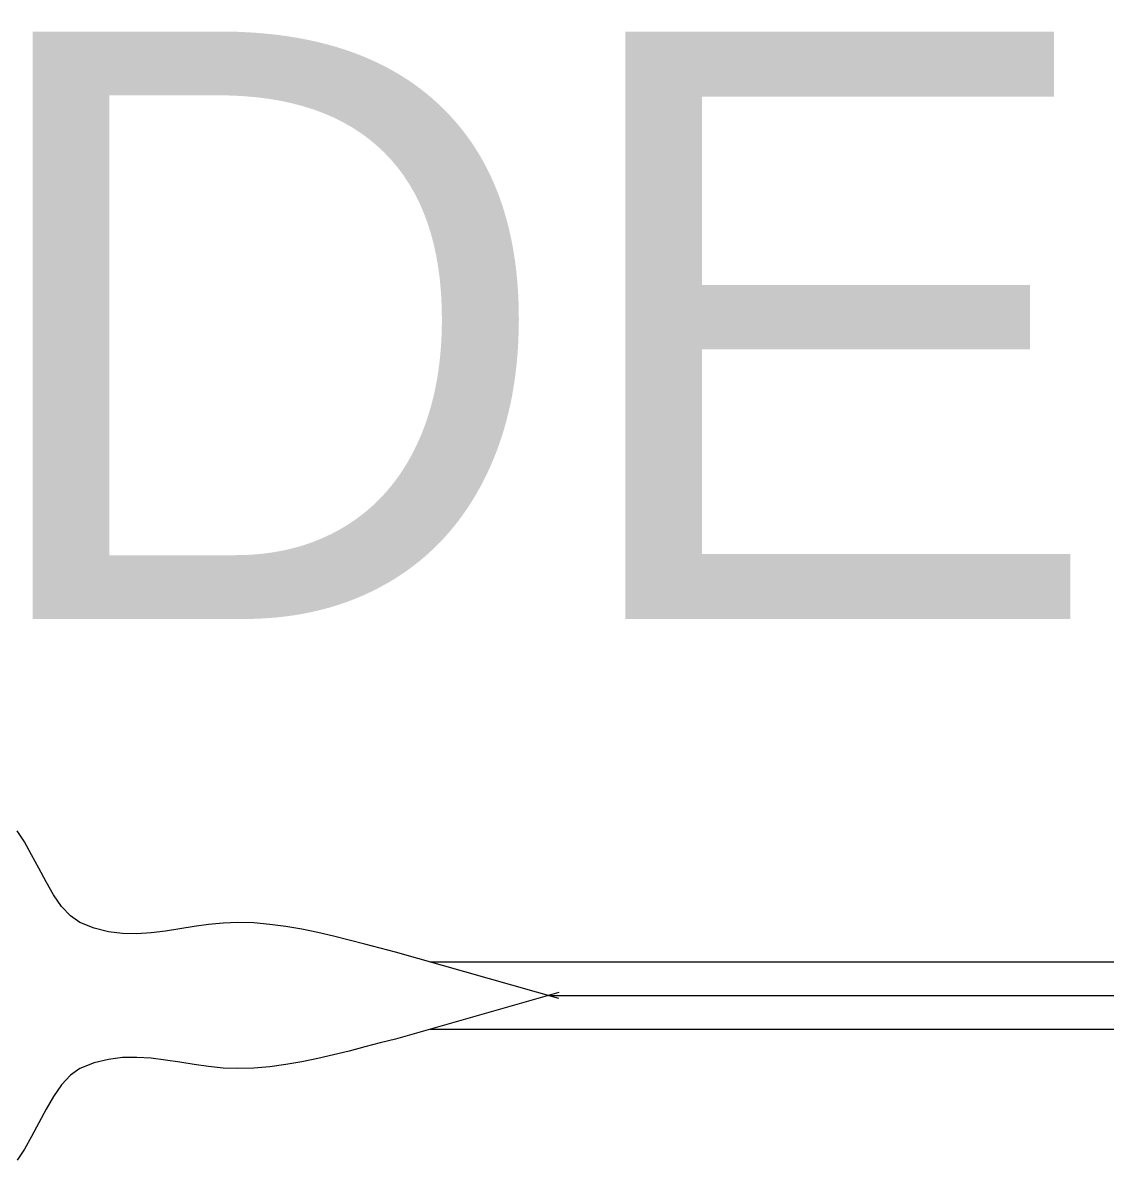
# Model space of a CAD drawing. Header units: centimetres. Extents: x 134057 to 145613, y 5028 to 39996.
# Drawn here: x 141138.8 to 141242.8, y 32860 to 32969.3 of the extents above; entities that cross this region are included whole.
import ezdxf

# ---------------------------------------------------------------- set-up
doc = ezdxf.new("R2010")
doc.units = ezdxf.units.CM
doc.layers.add('TEXT', color=3, linetype='Continuous', lineweight=20)
doc.styles.get("Standard").update_dxf_attribs({"font": 'arial.ttf'})

msp = doc.modelspace()

# ---------------------------------------------------------------- linework, layer by layer
at = {"layer": 'TEXT', "color": 2, "linetype": 'Continuous', "lineweight": 13}
for p, q in [((141138.938, 32890.586), (141138.236, 32891.656)), ((141139.623, 32889.366), (141138.938, 32890.586)), ((141140.307, 32888.067), (141139.623, 32889.366)), ((141141.005, 32886.76), (141140.307, 32888.067)), ((141141.734, 32885.515), (141141.005, 32886.76)), ((141142.509, 32884.402), (141141.734, 32885.515)), ((141143.346, 32883.49), (141142.509, 32884.402)), ((141144.262, 32882.851), (141143.346, 32883.49)), ((141145.628, 32882.301), (141144.262, 32882.851)), ((141156.63, 32882.653), (141155.242, 32882.455)), ((141158.023, 32882.796), (141156.63, 32882.653)), ((141159.423, 32882.851), (141158.023, 32882.796)), ((141160.966, 32882.804), (141159.423, 32882.851)), ((141162.507, 32882.672), (141160.966, 32882.804)), ((141164.045, 32882.467), (141162.507, 32882.672)), ((141146.995, 32881.961), (141145.628, 32882.301)), ((141148.363, 32881.796), (141146.995, 32881.961)), ((141149.732, 32881.774), (141148.363, 32881.796)), ((141151.104, 32881.862), (141149.732, 32881.774)), ((141152.48, 32882.027), (141151.104, 32881.862)), ((141153.858, 32882.235), (141152.48, 32882.027)), ((141155.242, 32882.455), (141153.858, 32882.235)), ((141165.578, 32882.201), (141164.045, 32882.467)), ((141167.105, 32881.886), (141165.578, 32882.201)), ((141168.623, 32881.535), (141167.105, 32881.886)), ((141170.132, 32881.159), (141168.623, 32881.535)), ((141171.63, 32880.771), (141170.132, 32881.159)), ((141173.114, 32880.383), (141171.63, 32880.771)), ((141174.584, 32880.008), (141173.114, 32880.383)), ((141190.286, 32875.541), (141174.584, 32880.008)), ((141190.286, 32876.118), (141174.584, 32871.651)), ((141171.63, 32870.888), (141170.132, 32870.5)), ((141173.114, 32871.275), (141171.63, 32870.888)), ((141174.584, 32871.651), (141173.114, 32871.275)), ((141146.995, 32869.698), (141145.628, 32869.357)), ((141148.363, 32869.863), (141146.995, 32869.698)), ((141149.732, 32869.885), (141148.363, 32869.863)), ((141151.104, 32869.797), (141149.732, 32869.885)), ((141152.48, 32869.632), (141151.104, 32869.797)), ((141153.858, 32869.423), (141152.48, 32869.632)), ((141167.105, 32869.773), (141165.578, 32869.458)), ((141168.623, 32870.124), (141167.105, 32869.773)), ((141170.132, 32870.5), (141168.623, 32870.124)), ((141144.262, 32868.808), (141143.346, 32868.169)), ((141145.628, 32869.357), (141144.262, 32868.808)), ((141155.242, 32869.204), (141153.858, 32869.423)), ((141156.63, 32869.006), (141155.242, 32869.204)), ((141158.023, 32868.863), (141156.63, 32869.006)), ((141159.423, 32868.808), (141158.023, 32868.863)), ((141160.966, 32868.855), (141159.423, 32868.808)), ((141162.507, 32868.987), (141160.966, 32868.855)), ((141164.045, 32869.192), (141162.507, 32868.987)), ((141165.578, 32869.458), (141164.045, 32869.192)), ((141143.346, 32868.169), (141142.509, 32867.257)), ((141142.509, 32867.257), (141141.734, 32866.144)), ((141141.734, 32866.144), (141141.005, 32864.898)), ((141141.005, 32864.898), (141140.307, 32863.591)), ((141140.307, 32863.591), (141139.623, 32862.293)), ((141139.623, 32862.293), (141138.938, 32861.073)), ((141138.938, 32861.073), (141138.236, 32860.002))]:
    msp.add_line(p, q, dxfattribs=at)
at = {"layer": 'TEXT', "color": 2, "linetype": 'Continuous', "lineweight": 9}
for p, q in [((141177.915, 32879.06), (142319.521, 32879.06)), ((141177.915, 32872.599), (142319.521, 32872.599))]:
    msp.add_line(p, q, dxfattribs=at)
at = {"layer": 'TEXT', "color": 2, "linetype": 'Continuous', "lineweight": 15}
msp.add_line((141189.272, 32875.829), (142319.521, 32875.829), dxfattribs=at)

# ---------------------------------------------------------------- texts
at = {"layer": 'TEXT', "color": 2}
msp.add_text('DENAH INSTALASI AIR BERSIH', height=56.45376, dxfattribs=at).set_placement((141133.256, 32912.017))

doc.saveas('drawing.dxf')
